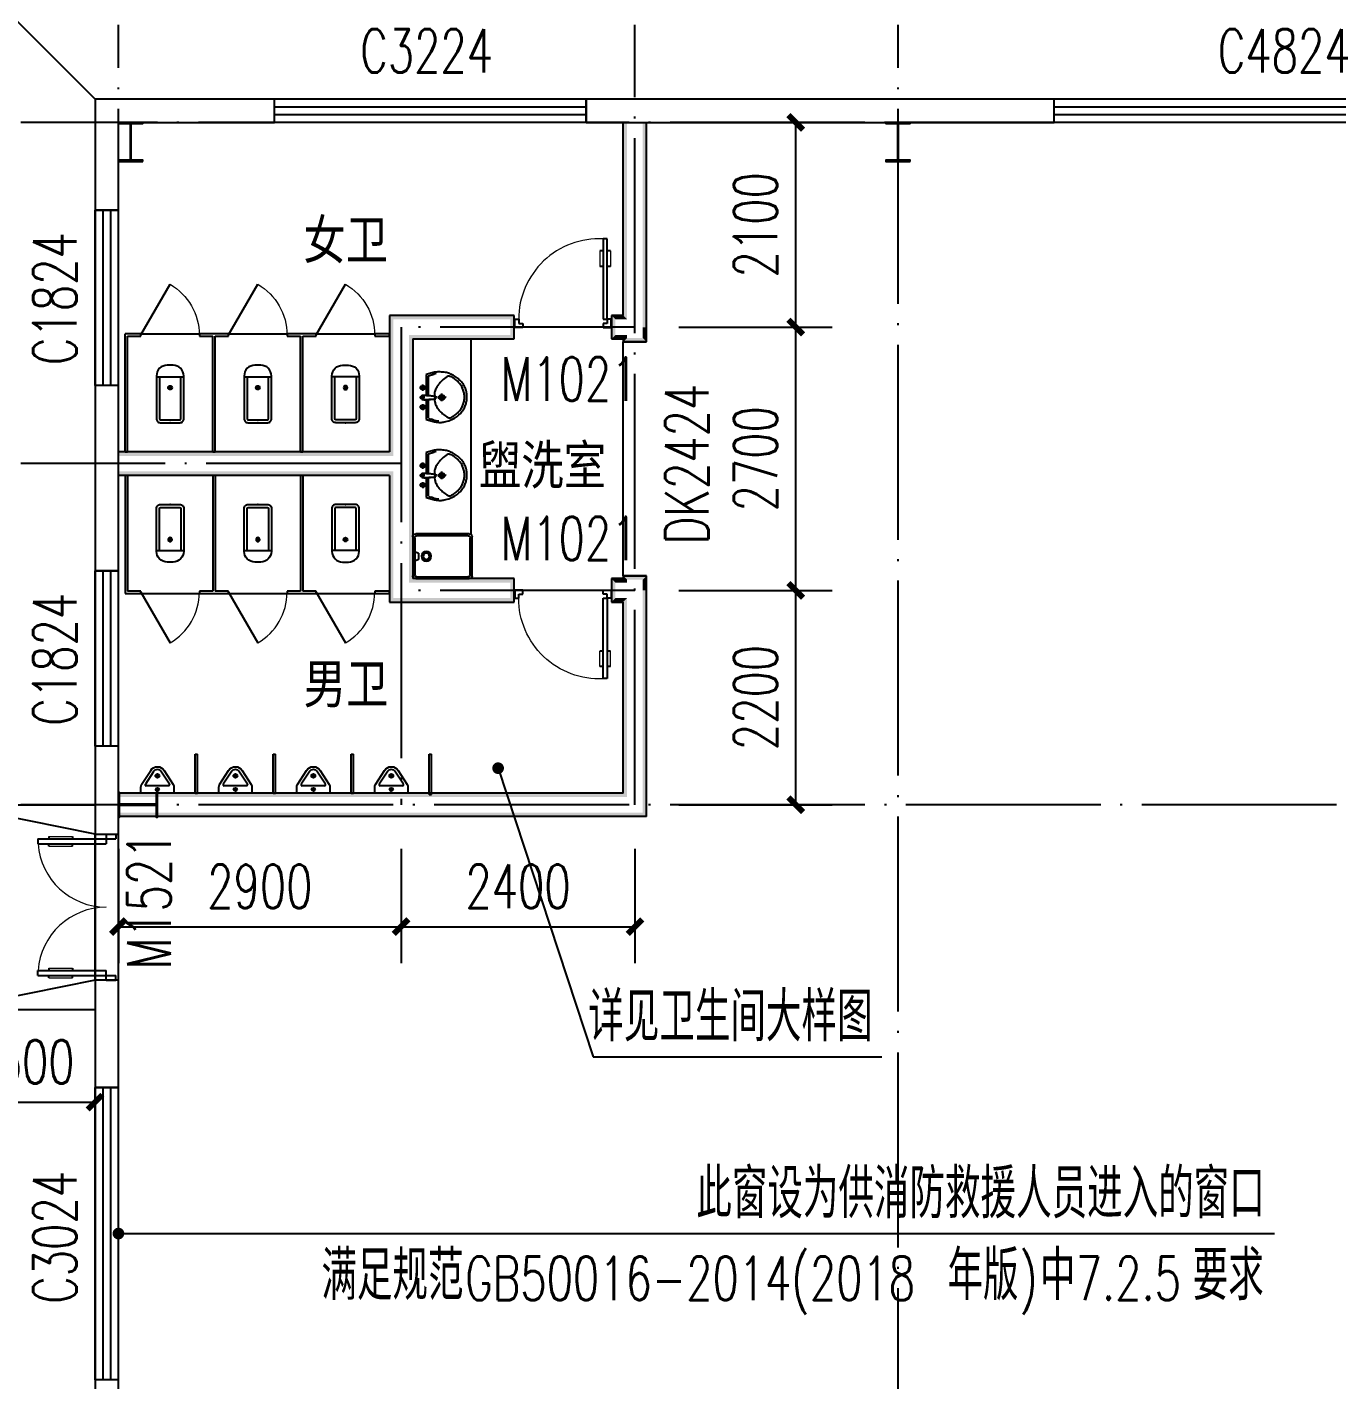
# Model space of a CAD drawing. Extents: x 170967 to 297117, y -33682 to 593582.
# Drawn here: x 192328 to 205769, y 464777 to 478656 of the extents above; entities that cross this region are included whole.
import ezdxf

# ---------------------------------------------------------------- set-up
doc = ezdxf.new("R2010")
doc.units = 0
doc.header["$LTSCALE"] = 1000
doc.header["$MEASUREMENT"] = 0
doc.linetypes.add('DASH', pattern=[0.35, 0.25, -0.1])
doc.linetypes.add('DOTE', pattern=[2.42, 2, -0.2, 0.02, -0.2])
doc.layers.get('Defpoints').update_dxf_attribs({"color": 250})
for name, color, linetype in [('0 - 梁柱', 3, 'Continuous'), ('DIM_LEAD', 171, 'Continuous'), ('DOTE', 14, 'DOTE'), ('GROUND', 150, 'Continuous'), ('LATRINE', 6, 'Continuous'), ('LVTRY', 6, 'Continuous'), ('PUB_DIM', 171, 'Continuous'), ('PUB_TEXT', 7, 'Continuous'), ('PUB_WALL', 9, 'Continuous'), ('STAIR', 3, 'Continuous'), ('WALL', 9, 'Continuous'), ('WALL-PARAPET', 6, 'Continuous'), ('WINDOW', 140, 'Continuous'), ('WINDOW_TEXT', 7, 'Continuous')]:
    doc.layers.add(name, color=color, linetype=linetype)
doc.styles.add('_TCH_DIM', font='SIMPLEX', dxfattribs={"bigfont": 'GBCBIG'})
doc.styles.add('_TCH_DIM_T3', font='SIMPLEX', dxfattribs={"width": 0.705882, "bigfont": 'GBCBIG'})
doc.styles.add('_TCH_WINDOW', font='SIMPLEX', dxfattribs={"bigfont": 'GBCBIG'})
doc.styles.add('宋体', font='', dxfattribs={"width": 0.8})
doc.styles.get('宋体').set_extended_font_data('SimSun')
doc.dimstyles.new('_TCH_ARCH&&150', dxfattribs={"dimtxt": 446.25, "dimasz": 150, "dimexe": 375, "dimexo": 450, "dimgap": 189.375, "dimtad": 1, "dimdec": 0, "dimzin": 0, "dimdsep": 46, "dimtxsty": '_TCH_DIM_T3', "dimblk": 'ARCHTICK', "dimcen": 0.09, "dimclrt": 7, "dimazin": 2, "dimtfac": 1, "dimtdec": 0, "dimtix": 1, "dimtmove": 2, "dimatfit": 3, "dimfxl": 0, "dimtolj": 1, "dimtzin": 0, "dimarcsym": 0})

# ---------------------------------------------------------------- blocks, each defined once
blk = doc.blocks.new('A$C670E4FA6')
at = {"layer": '0 - 梁柱'}
h = blk.add_hatch(color=256, dxfattribs=at)
h.paths.add_polyline_path([(125, 0), (0, 0), (0, 12), (120, 12), (120, 200), (125, 200)])
h.paths.add_polyline_path([(250, 0), (125, 0), (125, 200), (130, 200), (130, 12), (250, 12)])
h.paths.add_polyline_path([(250, 388), (130, 388), (130, 200), (125, 200), (125, 400), (250, 400)])
h.paths.add_polyline_path([(125, 200), (120, 200), (120, 388), (0, 388), (0, 400), (125, 400)])
blk.add_lwpolyline([(0, 400), (0, 388), (120, 388), (120, 12), (0, 12), (0, 0), (250, 0), (250, 12), (130, 12), (130, 388), (250, 388), (250, 400)], close=True, dxfattribs=at)
blk = doc.blocks.new('$TCHSYS$WIN2D')
for p, q in [((-0.5, 0.5), (0.5, 0.5)), ((-0.5, 0.5), (-0.5, -0.5)), ((0.5, 0.5), (0.5, -0.5)), ((0.5, 0.1667), (-0.5, 0.1667)), ((0.5, -0.1667), (-0.5, -0.1667)), ((-0.5, -0.5), (0.5, -0.5))]:
    blk.add_line(p, q)
blk = doc.blocks.new('$DorLib2D$00000011')
for p, q in [((-0.4667, 0.4709), (-0.4667, -0.0625)), ((-0.4667, 0.4709), (-0.4333, 0.4709)), ((-0.4333, 0.4709), (-0.4333, 0.0042)), ((0.4333, 0.4709), (0.4333, 0.0042)), ((0.4667, 0.4709), (0.4333, 0.4709)), ((0.4667, 0.4709), (0.4667, -0.0625)), ((-0.4833, 0.3962), (-0.4667, 0.3962)), ((-0.4167, 0.3962), (-0.4333, 0.3962)), ((0.4167, 0.3962), (0.4333, 0.3962)), ((0.4833, 0.3962), (0.4667, 0.3962)), ((-0.4833, 0.2346), (-0.4667, 0.2346)), ((-0.4167, 0.2346), (-0.4333, 0.2346)), ((0.4167, 0.2346), (0.4333, 0.2346)), ((0.4833, 0.2346), (0.4667, 0.2346)), ((-0.5, 0.0042), (-0.4333, 0.0042)), ((-0.5, 0.0042), (-0.5, -0.0625)), ((0.5, 0.0042), (0.4333, 0.0042)), ((0.5, 0.0042), (0.5, -0.0625)), ((-0.5, -0.0625), (-0.4667, -0.0625)), ((0.5, -0.0625), (0.4667, -0.0625))]:
    blk.add_line(p, q)
at = {"lineweight": 13}
for p, q in [((-0.4833, 0.3962), (-0.4833, 0.2346)), ((-0.4167, 0.3962), (-0.4167, 0.2346)), ((0.4167, 0.3962), (0.4167, 0.2346)), ((0.4833, 0.3962), (0.4833, 0.2346))]:
    blk.add_line(p, q, dxfattribs=at)
for centre, start, end in [((-0.4667, 0.0042), 0, 85.90396), ((0.4667, 0.0042), 94.09604, 180)]:
    blk.add_arc(centre, 0.4667, start, end, dxfattribs=at)
blk = doc.blocks.new('$lvtry$00000192')
for p, q in [((-249, -114, 0), (-277, -200, 0)), ((-30, -114, 0), (-249, -114, 0)), ((-144, -84, 0), (-75, -83, 0)), ((-109, -118, 0), (-110, -49, 0)), ((-24, -72, 0), (-30, -109, 0)), ((-30, -109, 0), (-17, -212, 0)), ((-24, -72, 0), (0, -73, 0)), ((-24, -72, 0), (-17, -212, 0)), ((-23, -91, 0), (0, -91, 0)), ((24, -73, 0), (0, -73, 0)), ((23, -92, 0), (0, -91, 0)), ((24, -73, 0), (14, -212, 0)), ((30, -110, 0), (14, -212, 0)), ((24, -73, 0), (30, -110, 0)), ((256, -114, 0), (29, -114, 0)), ((75, -83, 0), (144, -82, 0)), ((110, -117, 0), (109, -48, 0)), ((283, -200, 0), (256, -114, 0)), ((-257, -192, 0), (-247, -166, 0)), ((-237, -138, 0), (-247, -166, 0)), ((-235, -138, 0), (-27, -138, 0)), ((-43, -272, 0), (43, -271, 0)), ((-18, -202, 0), (-1, -202, 0)), ((-17, -212, 0), (-1, -212, 0)), ((15, -203, 0), (-1, -202, 0)), ((14, -212, 0), (-1, -212, 0)), ((1, -314, 0), (0, -229, 0)), ((26, -138, 0), (243, -138, 0)), ((243, -138, 0), (263, -192, 0)), ((243, -138, 0), (272, -216, 0))]:
    blk.add_line(p, q)
for points in [[(-277, -200, 0.044851), (-282, -257, 0.06689), (-277, -296, 0.023023), (-257, -356, 0.044853), (-243, -386, 0.043799), (-215, -425, 0.044001), (-180, -459, 0.042834), (-139, -487, 0.043018), (-95, -507, 0.042273), (-47, -520, 0.042347), (2, -524, 0.04234), (52, -520, 0.042268), (100, -508, 0.043003), (144, -488, 0.042821), (185, -460, 0.043985), (220, -426, 0.043782), (249, -387, 0.044843), (273, -338, 0.059205), (283, -297, 0.030672), (287, -241, 0.04375), (283, -201, 0.001982), (283, -201, 0.000717), (283, -200)], [(-21, -200, 0.021783), (-40, -200, 0.043137), (-49, -201, 0.041783), (-92, -214, 0.044848), (-129, -233, 0.04131), (-155, -252, 0.026055), (-194, -290, 0.052783), (-228, -336, 0.159914), (-231, -349, 0.063485), (-229, -357, 0.0374), (-221, -373, 0.051256), (-198, -406, 0.043963), (-164, -440, 0.042872), (-127, -465, 0.042994), (-86, -483, 0.042296), (-43, -495, 0.042347), (2, -499, 0.042341), (47, -495, 0.042292), (91, -484, 0.04298), (132, -466, 0.042859), (169, -440, 0.043948), (202, -409, 0.046877), (227, -374, 0.041749), (235, -357, 0.059652), (238, -346, 0.177603), (234, -327, 0.063235), (189, -275, 0.024325), (146, -239, 0.043369), (120, -223, 0.042415), (76, -205, 0.050318), (38, -197, 0.034463), (33, -197, 0.015757), (19, -198, 0.015757)]]:
    blk.add_lwpolyline(points, format="xyb")
at = {"elevation": 0}
blk.add_lwpolyline([(-257, -192), (-264, -237), (-264, -241)], dxfattribs=at)
for centre, radius in [((-109, -83, 0), 23.8), ((-109, -83, 0), 14.2), ((110, -83, 0), 23.8), ((110, -83, 0), 14.2), ((0, -271, 0), 28.5), ((0, -271, 0), 19)]:
    blk.add_circle(centre, radius)
for centre, start, end in [((-1, -61, 0), 79.8328, 278.7823), ((1, -61, 0), 259.8328, 98.7823)]:
    blk.add_arc(centre, 6.83, start, end)
blk.add_point((0, -91, 0))
blk = doc.blocks.new('$DorLib2D$00000009')
for p, q in [((0.413, 0.905), (0.413, 0.081)), ((0.454, 0.905), (0.413, 0.905)), ((0.454, 0.081), (0.454, 0.905)), ((0.413, 0.782), (0.378, 0.782)), ((0.489, 0.782), (0.454, 0.782)), ((0.413, 0.624), (0.378, 0.624)), ((0.489, 0.624), (0.454, 0.624)), ((-0.494, 0.081), (-0.453, 0.081)), ((-0.494, -0.002), (-0.494, 0.081)), ((-0.453, 0.081), (-0.453, 0.039)), ((-0.453, 0.039), (-0.412, 0.039)), ((-0.412, 0.039), (-0.412, -0.002)), ((0.413, 0.081), (0.454, 0.081)), ((0.454, 0.039), (0.413, 0.039)), ((0.413, 0.039), (0.413, -0.002)), ((0.495, 0.081), (0.454, 0.081)), ((0.454, 0.081), (0.454, 0.039)), ((0.495, -0.002), (0.495, 0.081)), ((-0.494, -0.002), (-0.494, -0.002)), ((-0.412, -0.002), (-0.494, -0.002)), ((0.413, -0.002), (0.495, -0.002)), ((0.495, -0.002), (0.495, -0.002))]:
    blk.add_line(p, q)
at = {"lineweight": 13}
for p, q in [((0.378, 0.782), (0.378, 0.624)), ((0.489, 0.782), (0.489, 0.624))]:
    blk.add_line(p, q, dxfattribs=at)
blk.add_arc((0.372, 0.082), 0.825, 87.134, 180.0717, dxfattribs=at)
blk = doc.blocks.new('$TCHSYS$APDOOR2D')
blk.add_line((0.5, 0), (0, 0.866))
at = {"lineweight": 13}
blk.add_arc((0.5, 0), 1, 120, 180, dxfattribs=at)
blk = doc.blocks.new('$lvtry$00000200')
at = {"color": 0}
for p, q in [((-110, -40, 0), (-110, -470, 0)), ((100, -30, 0), (-100, -30, 0)), ((110, -470, 0), (110, -40, 0))]:
    blk.add_line(p, q, dxfattribs=at)
at = {"color": 0, "elevation": 0}
blk.add_lwpolyline([(100, 0), (-100, 0, 0.414214), (-140, -40), (-140, -480, 0.414214), (-30, -590), (30, -590, 0.414214), (140, -480), (140, -40, 0.414214)], format="xyb", close=True, dxfattribs=at)
blk.add_lwpolyline([(140, -470), (-140, -470)], dxfattribs=at)
at = {"color": 0}
blk.add_circle((0, -359, 0), 20, dxfattribs=at)
for centre, start, end in [((-100, -40, 0), 90, 180), ((100, -40, 0), 0, 90)]:
    blk.add_arc(centre, 10, start, end, dxfattribs=at)
for p in [(0, 0), (0, -359, 0)]:
    blk.add_point(p, dxfattribs=at)
blk = doc.blocks.new('$lvtry$00000135')
for p, q in [((-305, -430, 0), (-305, -30, 0)), ((-285, -420, 0), (-285, -40, 0)), ((-275, 0, 0), (275, 0, 0)), ((-265, -20, 0), (265, -20, 0)), ((285, -40, 0), (285, -420, 0)), ((305, -30, 0), (305, -430, 0)), ((285, -180, 0), (245, -198, 0)), ((245, -198, 0), (245, -263, 0)), ((245, -263, 0), (285, -280, 0)), ((275, -460, 0), (-275, -460, 0)), ((265, -440, 0), (-265, -440, 0))]:
    blk.add_line(p, q)
for radius in [50, 32.5]:
    blk.add_circle((165, -230, 0), radius)
for centre, radius, start, end in [((-275, -30, 0), 30, 90, 180), ((-265, -40, 0), 20, 90, 180), ((265, -40, 0), 20, 0, 90), ((275, -30, 0), 30, 0, 90), ((-275, -430, 0), 30, 180, 270), ((-265, -420, 0), 20, 180, 270), ((265, -420, 0), 20, 270, 0), ((275, -430, 0), 30, 270, 0)]:
    blk.add_arc(centre, radius, start, end)
blk.add_point((0, 0, 0))
blk = doc.blocks.new('$lvtry$00000219')
at = {"color": 0}
for p, q in [((-124, -91, 0), (-43, -216, 0)), ((-116, -76, 0), (116, -76, 0)), ((43, -216, 0), (124, -91, 0))]:
    blk.add_line(p, q, dxfattribs=at)
at = {"color": 0, "elevation": 0}
blk.add_lwpolyline([(69, -231, -0.57735), (-69, -231), (-162, -88, -0.145378), (-170, -61), (-170, 0), (170, 0), (170, -61, -0.145378), (162, -88)], format="xyb", close=True, dxfattribs=at)
at = {"color": 0}
for centre, radius in [((0, -38, 0), 17.7), ((0, -177, 0), 20)]:
    blk.add_circle(centre, radius, dxfattribs=at)
for centre, radius, start, end in [((-116, -86, 0), 10, 90, 213.0863), ((116, -86, 0), 10, 326.9137, 90), ((0, -191, 0), 50, 210, 330)]:
    blk.add_arc(centre, radius, start, end, dxfattribs=at)
for p in [(0, -38, 0), (0, -177, 0)]:
    blk.add_point(p, dxfattribs=at)
blk = doc.blocks.new('_ArchTick')
at = {"color": 0, "linetype": 'ByBlock', "const_width": 0.4}
blk.add_lwpolyline([(-0.5, -0.5), (0.5, 0.5)], dxfattribs=at)
blk = doc.blocks.new('*D232')
at = {"layer": 'Defpoints', "color": 0}
for p in [(193266, 470677), (196166, 470677), (196166, 469427)]:
    blk.add_point(p, dxfattribs=at)
at = {"layer": 'PUB_DIM', "color": 0, "lineweight": -2}
for p, q in [((193266, 470227), (193266, 469052)), ((196166, 470227), (196166, 469052)), ((193266, 469427), (196166, 469427))]:
    blk.add_line(p, q, dxfattribs=at)
at = {"layer": 'PUB_DIM', "color": 0, "lineweight": -2, "xscale": 150, "yscale": 150, "zscale": 150, "rotation": 180}
blk.add_blockref('_ArchTick', (193266, 469427), dxfattribs=at)
at = {"layer": 'PUB_DIM', "color": 0, "lineweight": -2, "xscale": 150, "yscale": 150, "zscale": 150}
blk.add_blockref('_ArchTick', (196166, 469427), dxfattribs=at)
at = {"layer": 'PUB_DIM', "color": 7, "insert": (194716, 469840), "char_height": 446.2, "attachment_point": 5, "style": '_TCH_DIM_T3'}
blk.add_mtext('\\A1;2900', dxfattribs=at)
blk = doc.blocks.new('*D233')
at = {"layer": 'Defpoints', "color": 0}
for p in [(196166, 470677), (198566, 470677), (198566, 469427)]:
    blk.add_point(p, dxfattribs=at)
at = {"layer": 'PUB_DIM', "color": 0, "lineweight": -2}
for p, q in [((196166, 470227), (196166, 469052)), ((198566, 470227), (198566, 469052)), ((196166, 469427), (198566, 469427))]:
    blk.add_line(p, q, dxfattribs=at)
at = {"layer": 'PUB_DIM', "color": 0, "lineweight": -2, "xscale": 150, "yscale": 150, "zscale": 150, "rotation": 180}
blk.add_blockref('_ArchTick', (196166, 469427), dxfattribs=at)
at = {"layer": 'PUB_DIM', "color": 0, "lineweight": -2, "xscale": 150, "yscale": 150, "zscale": 150}
blk.add_blockref('_ArchTick', (198566, 469427), dxfattribs=at)
at = {"layer": 'PUB_DIM', "color": 7, "insert": (197366, 469840), "char_height": 446.2, "attachment_point": 5, "style": '_TCH_DIM_T3'}
blk.add_mtext('\\A1;2400', dxfattribs=at)
blk = doc.blocks.new('*D234')
at = {"layer": 'Defpoints', "color": 0}
for p in [(198566, 477677), (200216, 477677), (198566, 475577)]:
    blk.add_point(p, dxfattribs=at)
at = {"layer": 'PUB_DIM', "color": 0, "lineweight": -2}
for p, q in [((199016, 477677), (200591, 477677)), ((200216, 475577), (200216, 477677)), ((199016, 475577), (200591, 475577))]:
    blk.add_line(p, q, dxfattribs=at)
at = {"layer": 'PUB_DIM', "color": 0, "lineweight": -2, "xscale": 150, "yscale": 150, "zscale": 150}
for p, rotation in [((200216, 477677), 90), ((200216, 475577), 270)]:
    blk.add_blockref('_ArchTick', p, dxfattribs=dict(at, rotation=rotation))
at = {"layer": 'PUB_DIM', "color": 7, "insert": (199803, 476627), "char_height": 446.2, "attachment_point": 5, "rotation": 90, "style": '_TCH_DIM_T3'}
blk.add_mtext('\\A1;2100', dxfattribs=at)
blk = doc.blocks.new('*D235')
at = {"layer": 'Defpoints', "color": 0}
for p in [(198566, 475577), (200216, 475577), (198566, 472877)]:
    blk.add_point(p, dxfattribs=at)
at = {"layer": 'PUB_DIM', "color": 0, "lineweight": -2}
for p, q in [((199016, 475577), (200591, 475577)), ((200216, 472877), (200216, 475577)), ((199016, 472877), (200591, 472877))]:
    blk.add_line(p, q, dxfattribs=at)
at = {"layer": 'PUB_DIM', "color": 0, "lineweight": -2, "xscale": 150, "yscale": 150, "zscale": 150}
for p, rotation in [((200216, 475577), 90), ((200216, 472877), 270)]:
    blk.add_blockref('_ArchTick', p, dxfattribs=dict(at, rotation=rotation))
at = {"layer": 'PUB_DIM', "color": 7, "insert": (199803, 474227), "char_height": 446.2, "attachment_point": 5, "rotation": 90, "style": '_TCH_DIM_T3'}
blk.add_mtext('\\A1;2700', dxfattribs=at)
blk = doc.blocks.new('*D236')
at = {"layer": 'Defpoints', "color": 0}
for p in [(198566, 472877), (200216, 472877), (198566, 470677)]:
    blk.add_point(p, dxfattribs=at)
at = {"layer": 'PUB_DIM', "color": 0, "lineweight": -2}
for p, q in [((199016, 472877), (200591, 472877)), ((200216, 470677), (200216, 472877)), ((199016, 470677), (200591, 470677))]:
    blk.add_line(p, q, dxfattribs=at)
at = {"layer": 'PUB_DIM', "color": 0, "lineweight": -2, "xscale": 150, "yscale": 150, "zscale": 150}
for p, rotation in [((200216, 472877), 90), ((200216, 470677), 270)]:
    blk.add_blockref('_ArchTick', p, dxfattribs=dict(at, rotation=rotation))
at = {"layer": 'PUB_DIM', "color": 7, "insert": (199803, 471777), "char_height": 446.2, "attachment_point": 5, "rotation": 90, "style": '_TCH_DIM_T3'}
blk.add_mtext('\\A1;2200', dxfattribs=at)
blk = doc.blocks.new('*D299')
at = {"layer": 'Defpoints', "color": 0}
for p in [(191526, 468577), (193026, 468577), (193026, 467627)]:
    blk.add_point(p, dxfattribs=at)
at = {"layer": 'PUB_DIM', "color": 0, "lineweight": -2}
for p, q in [((191526, 468127), (191526, 467252)), ((193026, 468127), (193026, 467252)), ((191526, 467627), (193026, 467627))]:
    blk.add_line(p, q, dxfattribs=at)
at = {"layer": 'PUB_DIM', "color": 0, "lineweight": -2, "xscale": 150, "yscale": 150, "zscale": 150, "rotation": 180}
blk.add_blockref('_ArchTick', (191526, 467627), dxfattribs=at)
at = {"layer": 'PUB_DIM', "color": 0, "lineweight": -2, "xscale": 150, "yscale": 150, "zscale": 150}
blk.add_blockref('_ArchTick', (193026, 467627), dxfattribs=at)
at = {"layer": 'PUB_DIM', "color": 7, "insert": (192276, 468040), "char_height": 446.2, "attachment_point": 5, "style": '_TCH_DIM_T3'}
blk.add_mtext('\\A1;1500', dxfattribs=at)

msp = doc.modelspace()

# ---------------------------------------------------------------- hatches: boundary and pattern name
at = {"layer": 'PUB_WALL'}
for points in [[(198445.9, 475697), (198445.9, 477677), (198485.9, 477677), (198485.9, 475657)], [(198685.9, 475577), (198685.9, 477677), (198645.9, 477677), (198645.9, 475577)], [(196045.9, 475697), (196045.9, 474297), (196085.9, 474257), (196085.9, 475657)], [(197325.9, 475697), (196045.9, 475697), (196085.9, 475657), (197285.9, 475657)], [(197325.9, 475457), (197325.9, 475697), (197285.9, 475657), (197285.9, 475497)], [(198445.9, 475697), (198325.9, 475697), (198365.9, 475657), (198485.9, 475657)], [(198325.9, 475697), (198325.9, 475457), (198365.9, 475497), (198365.9, 475657)], [(196285.9, 475457), (196285.9, 474177), (196245.9, 474177), (196245.9, 475497)], [(196285.9, 475457), (197325.9, 475457), (197285.9, 475497), (196245.9, 475497)], [(198325.9, 475457), (198445.9, 475457), (198485.9, 475497), (198365.9, 475497)], [(198445.9, 475457), (198445.9, 475427), (198485.9, 475467), (198485.9, 475497)], [(198685.9, 475427), (198685.9, 475577), (198645.9, 475577), (198645.9, 475467)], [(198445.9, 475427), (198685.9, 475427), (198645.9, 475467), (198485.9, 475467)], [(196045.9, 474297), (193265.9, 474297), (193265.9, 474257), (196085.9, 474257)], [(196045.9, 474057), (193265.9, 474057), (193265.9, 474097), (196085.9, 474097)], [(196045.9, 474057), (196045.9, 472757), (196085.9, 472797), (196085.9, 474097)], [(196285.9, 474177), (196285.9, 472997), (196245.9, 472957), (196245.9, 474177)], [(197325.9, 472997), (196285.9, 472997), (196245.9, 472957), (197285.9, 472957)], [(197325.9, 472757), (197325.9, 472997), (197285.9, 472957), (197285.9, 472797)], [(198445.9, 472997), (198325.9, 472997), (198365.9, 472957), (198485.9, 472957)], [(198325.9, 472997), (198325.9, 472757), (198365.9, 472797), (198365.9, 472957)], [(198685.9, 473027), (198445.9, 473027), (198485.9, 472987), (198645.9, 472987)], [(198445.9, 473027), (198445.9, 472997), (198485.9, 472957), (198485.9, 472987)], [(198685.9, 472877), (198685.9, 473027), (198645.9, 472987), (198645.9, 472877)], [(198685.9, 470557), (198685.9, 472877), (198645.9, 472877), (198645.9, 470597)], [(196045.9, 472757), (197325.9, 472757), (197285.9, 472797), (196085.9, 472797)], [(198325.9, 472757), (198445.9, 472757), (198485.9, 472797), (198365.9, 472797)], [(198445.9, 470797), (198445.9, 472757), (198485.9, 472797), (198485.9, 470757)], [(198445.9, 470797), (193265.9, 470797), (193265.9, 470757), (198485.9, 470757)], [(198685.9, 470557), (193265.9, 470557), (193265.9, 470597), (198645.9, 470597)]]:
    msp.add_hatch(color=256, dxfattribs=at).paths.add_polyline_path(points)

# ---------------------------------------------------------------- linework, layer by layer
at = {"layer": 'DIM_LEAD'}
for p, q in [((197161.7, 471052.8), (198137.7, 468091.8)), ((198137.7, 468091.8), (201098.7, 468091.8)), ((193265.9, 466278.8), (195127.6, 466278.8)), ((195127.6, 466278.8), (205127.6, 466278.8))]:
    msp.add_line(p, q, dxfattribs=at)
at = {"layer": 'DIM_LEAD', "const_width": 60}
for points in [[(197152.3, 471081.3, 1), (197171.1, 471024.3, 1)], [(193235.9, 466278.8, 1), (193295.9, 466278.8, 1)]]:
    msp.add_lwpolyline(points, format="xyb", close=True, dxfattribs=at)
at = {"layer": 'DOTE'}
for p, q in [((193265.9, 434677), (193265.9, 478677)), ((198565.9, 470677, -900), (198565.9, 478677, -900)), ((201265.9, 434677), (201265.9, 478677)), ((266265.9, 477677), (192265.9, 477677)), ((196165.9, 475577, -1800), (196165.9, 470677)), ((198565.9, 475577, -1800), (196165.9, 475577, -1800)), ((196165.9, 474177), (192265.9, 474177)), ((198565.9, 472877, -1800), (196165.9, 472877, -1800)), ((266265.9, 470677), (192265.9, 470677))]:
    msp.add_line(p, q, dxfattribs=at)
at = {"layer": 'GROUND'}
for p, q in [((193025.9, 477917), (192225.9, 478717)), ((193025.9, 477917), (193025.9, 470677)), ((225265.9, 477917), (193025.9, 477917)), ((193025.9, 468577), (193025.9, 435437))]:
    msp.add_line(p, q, dxfattribs=at)
at = {"layer": 'LATRINE'}
for p, q in [((194053.4, 470797), (194053.4, 471197)), ((194053.4, 471197), (194078.4, 471197)), ((194078.4, 470797), (194078.4, 471197)), ((194853.4, 470797), (194853.4, 471197)), ((194853.4, 471197), (194878.4, 471197)), ((194878.4, 470797), (194878.4, 471197)), ((195653.4, 470797), (195653.4, 471197)), ((195653.4, 471197), (195678.4, 471197)), ((195678.4, 470797), (195678.4, 471197)), ((196453.4, 470782.8), (196453.4, 471197)), ((196453.4, 471197), (196478.4, 471197)), ((196478.4, 470782.8), (196478.4, 471197)), ((194053.4, 470797), (194078.4, 470797)), ((194853.4, 470797), (194878.4, 470797)), ((195653.4, 470797), (195678.4, 470797)), ((196453.4, 470782.8), (196478.4, 470782.8))]:
    msp.add_line(p, q, dxfattribs=at)
at = {"layer": 'LVTRY'}
for p, q in [((193496, 475509.5), (193333.5, 475509.5)), ((193333.5, 474297), (193333.5, 475509.5)), ((193358.5, 475484.5), (193496, 475484.5)), ((193358.5, 474297), (193358.5, 475484.5)), ((193496, 475484.5), (193496, 475509.5)), ((193496, 475509.5, -1400), (194096, 475509.5, -1400)), ((194245.9, 475509.5), (194096, 475509.5)), ((194096, 475509.5), (194096, 475484.5)), ((194096, 475484.5), (194233.4, 475484.5)), ((194233.4, 474297), (194233.4, 475484.5)), ((194395.9, 475509.5), (194245.9, 475509.5)), ((194258.4, 474297), (194258.4, 475484.5)), ((194258.4, 475484.5), (194395.9, 475484.5)), ((194395.9, 475484.5), (194395.9, 475509.5)), ((194395.9, 475509.5, -1400), (194995.9, 475509.5, -1400)), ((195145.9, 475509.5), (194995.9, 475509.5)), ((194995.9, 475509.5), (194995.9, 475484.5)), ((194995.9, 475484.5), (195133.4, 475484.5)), ((195133.4, 474297), (195133.4, 475484.5)), ((195295.9, 475509.5), (195145.9, 475509.5)), ((195158.4, 474297), (195158.4, 475484.5)), ((195158.4, 475484.5), (195295.9, 475484.5)), ((195295.9, 475484.5), (195295.9, 475509.5)), ((195295.9, 475509.5, -1400), (195895.9, 475509.5, -1400)), ((196045.9, 475509.5), (195895.9, 475509.5)), ((195895.9, 475509.5), (195895.9, 475484.5)), ((195895.9, 475484.5), (196045.9, 475484.5)), ((196045.9, 475484.5), (196045.9, 475509.5)), ((196885.9, 473457, -1800), (196885.9, 475457, -1800)), ((193333.5, 474297), (193358.5, 474297)), ((194233.4, 474297), (194258.4, 474297)), ((195133.4, 474297), (195158.4, 474297)), ((193333.5, 474057), (193333.5, 472844.5)), ((193358.5, 474057), (193333.5, 474057)), ((193358.5, 474057), (193358.5, 472869.5)), ((194233.4, 474057), (194233.4, 472869.5)), ((194258.4, 474057), (194233.4, 474057)), ((194258.4, 474057), (194258.4, 472869.5)), ((195133.4, 474057), (195133.4, 472869.5)), ((195158.4, 474057), (195133.4, 474057)), ((195158.4, 474057), (195158.4, 472869.5)), ((193496, 472869.5), (193358.5, 472869.5)), ((193496, 472844.5), (193496, 472869.5)), ((194233.4, 472869.5), (194096, 472869.5)), ((194096, 472869.5), (194096, 472844.5)), ((194395.9, 472869.5), (194258.4, 472869.5)), ((194395.9, 472844.5), (194395.9, 472869.5)), ((195133.4, 472869.5), (194995.9, 472869.5)), ((194995.9, 472869.5), (194995.9, 472844.5)), ((195295.9, 472869.5), (195158.4, 472869.5)), ((195295.9, 472844.5), (195295.9, 472869.5)), ((196045.9, 472869.5), (195895.9, 472869.5)), ((195895.9, 472869.5), (195895.9, 472844.5)), ((196045.9, 472844.5), (196045.9, 472869.5)), ((193333.5, 472844.5), (193496, 472844.5)), ((193496, 472844.5, -1400), (194096, 472844.5, -1400)), ((194096, 472844.5), (194245.9, 472844.5)), ((194245.9, 472844.5), (194395.9, 472844.5)), ((194395.9, 472844.5, -1400), (194995.9, 472844.5, -1400)), ((194995.9, 472844.5), (195145.9, 472844.5)), ((195145.9, 472844.5), (195295.9, 472844.5)), ((195295.9, 472844.5, -1400), (195895.9, 472844.5, -1400)), ((195895.9, 472844.5), (196045.9, 472844.5))]:
    msp.add_line(p, q, dxfattribs=at)
at = {"layer": 'STAIR'}
for p, q in [((191525.9, 470677), (193025.9, 470677)), ((193025.9, 470377), (191525.9, 470677)), ((193025.9, 470677), (193025.9, 468577)), ((193025.9, 468877), (191525.9, 468577)), ((191525.9, 468577), (193025.9, 468577))]:
    msp.add_line(p, q, dxfattribs=at)
at = {"layer": 'WALL'}
for p, q in [((198445.9, 475697), (198445.9, 477677)), ((198685.9, 475577), (198685.9, 477677)), ((196045.9, 475697), (196045.9, 474297)), ((197325.9, 475697), (196045.9, 475697)), ((197325.9, 475457), (197325.9, 475697)), ((198445.9, 475697), (198325.9, 475697)), ((198325.9, 475697), (198325.9, 475457)), ((198685.9, 475427), (198685.9, 475577)), ((196285.9, 475457), (196285.9, 474177)), ((196285.9, 475457), (197325.9, 475457)), ((198325.9, 475457), (198445.9, 475457)), ((198445.9, 475457), (198445.9, 475427)), ((198445.9, 475427), (198685.9, 475427)), ((196045.9, 474297), (193265.9, 474297)), ((196285.9, 474177), (196285.9, 472997)), ((196045.9, 474057), (193265.9, 474057)), ((196045.9, 474057), (196045.9, 472757)), ((197325.9, 472997), (196285.9, 472997)), ((197325.9, 472757), (197325.9, 472997)), ((198445.9, 472997), (198325.9, 472997)), ((198325.9, 472997), (198325.9, 472757)), ((198685.9, 473027), (198445.9, 473027)), ((198445.9, 473027), (198445.9, 472997)), ((198685.9, 472877), (198685.9, 473027)), ((198685.9, 470557), (198685.9, 472877)), ((196045.9, 472757), (197325.9, 472757)), ((198325.9, 472757), (198445.9, 472757)), ((198445.9, 470797), (198445.9, 472757)), ((198445.9, 470797), (193265.9, 470797)), ((198685.9, 470557), (193265.9, 470557))]:
    msp.add_line(p, q, dxfattribs=at)
at = {"layer": 'WALL-PARAPET'}
for p, q in [((194865.9, 477917), (193025.9, 477917)), ((193025.9, 477917), (193025.9, 476777)), ((194865.9, 477677), (194865.9, 477917)), ((198565.9, 477917), (198065.9, 477917)), ((198065.9, 477917), (198065.9, 477677)), ((202865.9, 477917), (198565.9, 477917)), ((202865.9, 477677), (202865.9, 477917)), ((193265.9, 477677), (194865.9, 477677)), ((193265.9, 476777), (193265.9, 477677)), ((198065.9, 477677), (198565.9, 477677)), ((198565.9, 477677), (202865.9, 477677)), ((193025.9, 476777), (193265.9, 476777)), ((193265.9, 474977), (193025.9, 474977)), ((193025.9, 474977), (193025.9, 474177)), ((193265.9, 474177), (193265.9, 474977)), ((193025.9, 474177), (193025.9, 473077)), ((193265.9, 473077), (193265.9, 474177)), ((193025.9, 473077), (193265.9, 473077)), ((193265.9, 471277), (193025.9, 471277)), ((193025.9, 471277), (193025.9, 470677)), ((193265.9, 470677), (193265.9, 471277)), ((193025.9, 470677), (193025.9, 470377)), ((193265.9, 470377), (193265.9, 470677)), ((193025.9, 470377), (193265.9, 470377)), ((193265.9, 468877), (193025.9, 468877)), ((193025.9, 468877), (193025.9, 467777)), ((193265.9, 467777), (193265.9, 468877)), ((193025.9, 467777), (193265.9, 467777))]:
    msp.add_line(p, q, dxfattribs=at)
at = {"layer": 'WINDOW', "linetype": 'DASH'}
for p, q in [((198685.9, 475427), (198445.9, 475427)), ((198445.9, 473027), (198685.9, 473027))]:
    msp.add_line(p, q, dxfattribs=at)
at = {"layer": 'WINDOW'}
for p, q in [((198445.9, 473027, -1800), (198445.9, 475427, -1800)), ((193025.9, 468877), (193025.9, 470377))]:
    msp.add_line(p, q, dxfattribs=at)

# ---------------------------------------------------------------- block references
at = {"layer": '0 - 梁柱'}
for p, rotation in [((193515.9, 477677), 180), ((201390.9, 477677), 180), ((193265.9, 470802), 270)]:
    msp.add_blockref('A$C670E4FA6', p, dxfattribs=dict(at, rotation=rotation))
at = {"layer": 'LVTRY', "xscale": -600, "zscale": 25}
for p, yscale in [((193796, 475497), 600), ((194695.9, 475497), 600), ((195595.9, 475497), 600), ((193796, 472857), -600), ((194695.9, 472857), -600), ((195595.9, 472857), -600)]:
    msp.add_blockref('$TCHSYS$APDOOR2D', p, dxfattribs=dict(at, yscale=yscale))
at = {"layer": 'LVTRY'}
for name, p, rotation in [('$lvtry$00000200', (193796, 474597, -2200), 180.0000000000001), ('$lvtry$00000200', (194695.9, 474597, -2200), 180.0000000000001), ('$lvtry$00000219', (193665.9, 470797, -1800), 179.9999999999999), ('$lvtry$00000219', (194465.9, 470797, -1800), 179.9999999999999), ('$lvtry$00000219', (195265.9, 470797, -1800), 179.9999999999999), ('$lvtry$00000219', (196065.9, 470797, -1800), 179.9999999999999)]:
    msp.add_blockref(name, p, dxfattribs=dict(at, rotation=rotation))
at = {"layer": 'LVTRY', "yscale": -1}
msp.add_blockref('$lvtry$00000200', (195595.9, 474597, -2200), dxfattribs=at)
at = {"layer": 'LVTRY', "xscale": 0.9107142857142857, "yscale": 1.023255813953488, "rotation": 90.00000000004337}
for p in [(196305.9, 474856.7, -1800), (196305.9, 474056.7, -1800)]:
    msp.add_blockref('$lvtry$00000192', p, dxfattribs=at)
at = {"layer": 'LVTRY', "yscale": -1, "rotation": 180}
for name, p in [('$lvtry$00000200', (193796, 473757, -2200)), ('$lvtry$00000200', (194695.9, 473757, -2200)), ('$lvtry$00000135', (196590.9, 473457, -1800))]:
    msp.add_blockref(name, p, dxfattribs=at)
at = {"layer": 'LVTRY'}
msp.add_blockref('$lvtry$00000200', (195595.9, 473757, -2200), dxfattribs=at)
at = {"layer": 'WINDOW'}
ref = msp.add_blockref('$TCHSYS$WIN2D', (196465.9, 477797), dxfattribs=dict(at, xscale=-3200, yscale=-240, zscale=-3200))
ref.add_attrib('A', 'C3224', (195745.9, 478188.2), dxfattribs={"layer": 'WINDOW_TEXT', "height": 446.25, "style": '_TCH_WINDOW', "width": 0.705882})
ref = msp.add_blockref('$TCHSYS$WIN2D', (205265.9, 477797), dxfattribs=dict(at, xscale=-4800, yscale=-240, zscale=-4800))
ref.add_attrib('A', 'C4824', (204545.9, 478188.2), dxfattribs={"layer": 'WINDOW_TEXT', "height": 446.25, "style": '_TCH_WINDOW', "width": 0.705882})
ref = msp.add_blockref('$TCHSYS$WIN2D', (193145.9, 475877), dxfattribs=dict(at, xscale=1800, yscale=-240, zscale=1800, rotation=90))
ref.add_attrib('A', 'C1824', (192836.5, 475187), dxfattribs={"layer": 'WINDOW_TEXT', "height": 446.25, "rotation": 90, "style": '_TCH_WINDOW', "width": 0.705882})
ref = msp.add_blockref('$DorLib2D$00000009', (197825.9, 475577), dxfattribs=dict(at, xscale=1000, yscale=1000, zscale=1000))
ref.add_attrib('A', 'M1021', (197188.4, 474821.4), dxfattribs={"layer": 'WINDOW_TEXT', "height": 446.25, "style": '_TCH_WINDOW', "width": 0.705882})
ref = msp.add_blockref('$DorLib2D$00000009', (197825.9, 472877), dxfattribs=dict(at, xscale=1000, yscale=-1000, zscale=1000))
ref.add_attrib('A', 'M1021', (197188.4, 473186.4), dxfattribs={"layer": 'WINDOW_TEXT', "height": 446.25, "style": '_TCH_WINDOW', "width": 0.705882})
ref = msp.add_blockref('$TCHSYS$WIN2D', (193145.9, 472177), dxfattribs=dict(at, xscale=1800, yscale=-240, zscale=1800, rotation=90))
ref.add_attrib('A', 'C1824', (192836.5, 471487), dxfattribs={"layer": 'WINDOW_TEXT', "height": 446.25, "rotation": 90, "style": '_TCH_WINDOW', "width": 0.705882})
ref = msp.add_blockref('$DorLib2D$00000011', (193145.9, 469627), dxfattribs=dict(at, xscale=1500, yscale=1500, zscale=1500, rotation=90))
ref.add_attrib('A', 'M1521', (193803.3, 468989.5), dxfattribs={"layer": 'WINDOW_TEXT', "height": 446.25, "rotation": 90, "style": '_TCH_WINDOW', "width": 0.705882})
ref = msp.add_blockref('$TCHSYS$WIN2D', (193145.9, 466277), dxfattribs=dict(at, xscale=3000, yscale=-240, zscale=3000, rotation=90))
ref.add_attrib('A', 'C3024', (192836.5, 465557), dxfattribs={"layer": 'WINDOW_TEXT', "height": 446.25, "rotation": 90, "style": '_TCH_WINDOW', "width": 0.705882})

# ---------------------------------------------------------------- texts
at = {"layer": 'PUB_TEXT'}
for s, height, style, width, p in [('女卫', 398.73, '宋体', 0.8, (195162.9, 476274.5, -1800)), ('盥洗室', 398.73, '宋体', 0.8, (196964.9, 473964.5, -1800)), ('男卫', 398.73, '宋体', 0.8, (195165.6, 471719.5, -1800)), ('GB50016-2014(2018', 446.25, '_TCH_DIM', 0.705882, (196822.8, 465596.3)), (')', 446.2, '_TCH_DIM', 0.705882, (202510.1, 465596.3)), ('7.2.5', 446.25, '_TCH_DIM', 0.705882, (203088.7, 465596.3))]:
    msp.add_text(s, height=height, dxfattribs=dict(at, style=style, width=width)).set_placement(p)
at = {"layer": 'PUB_TEXT', "style": '_TCH_DIM'}
for s, height, p in [('详见卫生间大样图', 506.38, (198087.2, 468249.3)), ('此窗设为供消防救援人员进入的窗口', 506.383, (199195.1, 466436.3)), ('满足规范', 506.38, (195348.4, 465596.3)), ('年版', 506.38, (201772.8, 465596.3)), ('中', 506.4, (202720.1, 465596.3)), ('要求', 506.38, (204288.7, 465596.3))]:
    msp.add_text(s, height=height, dxfattribs=at).set_placement(p)
at = {"layer": 'WINDOW_TEXT', "style": '_TCH_WINDOW', "width": 0.705882}
msp.add_text('DK2424', height=446.25, rotation=90, dxfattribs=at).set_placement((199321.5, 473349.5))

# ---------------------------------------------------------------- dimensions: what is measured, and where the dimension line sits
at = {"layer": 'PUB_DIM'}
for p1, p2, distance, picture, middle in [((198565.9, 475577), (198565.9, 477677), -1650, '*D234', (199803.4, 476627)), ((198565.9, 472877), (198565.9, 475577), -1650, '*D235', (199803.4, 474227)), ((198565.9, 470677), (198565.9, 472877), -1650, '*D236', (199803.4, 471777)), ((193265.9, 470677), (196165.9, 470677), -1250, '*D232', (194715.9, 469839.5)), ((196165.9, 470677), (198565.9, 470677), -1250, '*D233', (197365.9, 469839.5)), ((191525.9, 468577), (193025.9, 468577), -950, '*D299', (192275.9, 468039.5))]:
    dim = msp.add_aligned_dim(p1=p1, p2=p2, distance=distance, dimstyle='_TCH_ARCH&&150', dxfattribs=at)
    dim.commit()
    dim.dimension.update_dxf_attribs({"geometry": picture, "text_midpoint": middle})

doc.saveas('drawing.dxf')
